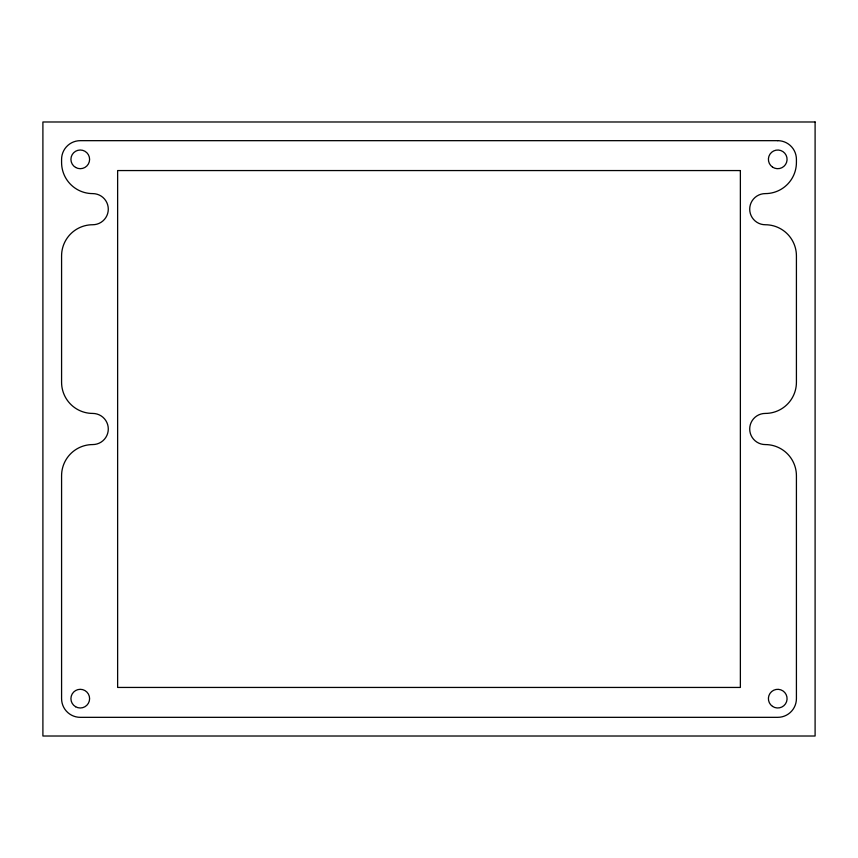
<?xml version="1.0" encoding="UTF-8"?>
<svg xmlns="http://www.w3.org/2000/svg" width="858" height="858" viewBox="0 0 858 858"><rect width="100%" height="100%" fill="white"/><g stroke="black" fill="none" stroke-linecap="round" stroke-linejoin="round"><path stroke-width="1.29" d="M815.1 121.986L42.9 121.986L42.9 736.014L815.1 736.014L815.1 121.986M777.734 140.669L80.266 140.669A18.683 18.683 0 0 0 61.583 159.352L61.583 162.462A31.135 31.135 0 0 0 92.718 193.608A15.573 15.573 0 0 1 108.29 209.17A15.573 15.573 0 0 1 92.718 224.742A31.135 31.135 0 0 0 61.583 255.877L61.583 382.293A31.135 31.135 0 0 0 92.718 413.427A15.573 15.573 0 0 1 108.29 429A15.573 15.573 0 0 1 92.718 444.573A31.135 31.135 0 0 0 61.583 475.707L61.583 698.648A18.683 18.683 0 0 0 80.266 717.331L777.734 717.331A18.683 18.683 0 0 0 796.417 698.648L796.417 475.707A31.135 31.135 0 0 0 765.282 444.573A15.573 15.573 0 0 1 749.71 429A15.573 15.573 0 0 1 765.282 413.427A31.135 31.135 0 0 0 796.417 382.293L796.417 255.877A31.135 31.135 0 0 0 765.282 224.742A15.573 15.573 0 0 1 749.71 209.17A15.573 15.573 0 0 1 765.282 193.608A31.135 31.135 0 0 0 796.417 162.462L796.417 159.352A18.683 18.683 0 0 0 777.734 140.669M740.368 170.56L117.632 170.56L117.632 687.44L740.368 687.44L740.368 170.56M75.59 706.735A9.341 9.341 0 0 0 89.607 698.648A9.341 9.341 0 0 0 75.59 690.561A9.341 9.341 0 0 0 75.59 706.735M75.59 167.439A9.341 9.341 0 0 0 89.607 159.352A9.341 9.341 0 0 0 75.59 151.265A9.341 9.341 0 0 0 75.59 167.439M772.5 167.085A9.341 9.341 0 0 0 787.054 160.017A9.341 9.341 0 0 0 773.659 150.954A9.341 9.341 0 0 0 772.5 167.085M772.5 706.381A9.341 9.341 0 0 0 787.054 699.313A9.341 9.341 0 0 0 773.659 690.25A9.341 9.341 0 0 0 772.5 706.381"/></g></svg>
